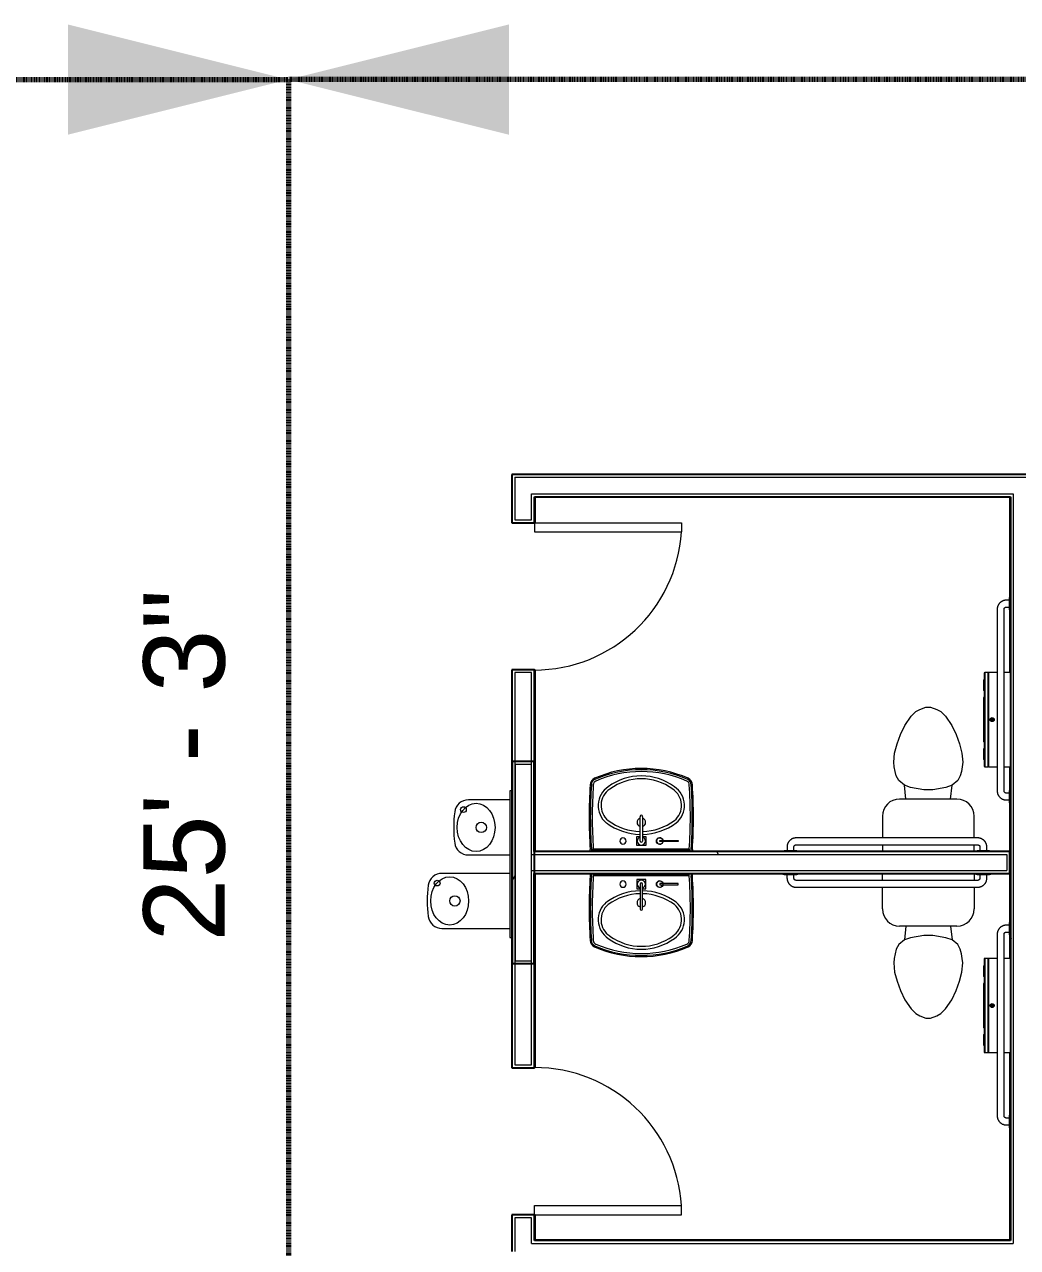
# Model space of a CAD drawing. Header units: inches. Extents: x -1442 to 59636, y -36095 to 792.
# Drawn here: x 57299.2 to 57515.4, y -22684.4 to -22418.1 of the extents above; entities that cross this region are included whole.
import ezdxf

# ---------------------------------------------------------------- set-up
doc = ezdxf.new("R2010")
doc.units = ezdxf.units.IN
doc.header["$MEASUREMENT"] = 0
doc.linetypes.add('Dash', pattern=[0.25, 0.125, -0.125])
for name, color, linetype, lineweight in [('A-ANNO-IDEN', 131, 'Continuous', 9), ('A-ANNO-NOTE', 131, 'Continuous', 9), ('A-DOOR', 31, 'Continuous', 9), ('A-GENM', 13, 'Continuous', 9), ('A-WALL', 113, 'Continuous', 9), ('A-WALL-PATT', 111, 'Continuous', 25), ('I-WALL', 2, 'Continuous', 9), ('P-SANR-FIXT', 6, 'Continuous', 9), ('Q-SPCQ', 91, 'Continuous', 13)]:
    doc.layers.add(name, color=color, linetype=linetype, lineweight=lineweight)
doc.styles.add('Arial_2', font='arial.ttf', dxfattribs={"height": 17.703593})
pattern_1 = [(0, (33272.468, 0), (61.44, 15.36), [2.534, -43.546, 2.534, -43.546, -245.76]), (0, (33272.468, 0), (61.44, 15.36), [-92.16, 2.534, -89.626, 2.534, -43.546, -107.52]), (0, (33272.468, 0), (61.44, 15.36), [-230.4, 2.534, -28.186, 2.534, -74.266]), (120, (33295.508, 7.68), (-44.02215, 45.528601), [2.534, -43.546, 2.534, -43.546, -245.76]), (120, (33295.508, 7.68), (-44.02215, 45.528601), [-92.16, 2.534, -89.626, 2.534, -43.546, -107.52]), (120, (33295.508, 7.68), (-44.02215, 45.528601), [-230.4, 2.534, -28.186, 2.534, -74.266]), (240, (33303.188, 38.4), (-17.41785, -60.888601), [2.534, -43.546, 2.534, -43.546, -245.76]), (240, (33303.188, 38.4), (-17.41785, -60.888601), [-92.16, 2.534, -89.626, 2.534, -43.546, -107.52]), (240, (33303.188, 38.4), (-17.41785, -60.888601), [-230.4, 2.534, -28.186, 2.534, -74.266])]

# ---------------------------------------------------------------- blocks, each defined once
blk = doc.blocks.new('Toilet-Domestic-3D - Toilet-Domestic-3D-3240-Egress Plan')
at = {"layer": 'P-SANR-FIXT', "color": 10, "lineweight": 13}
for p, q in [((-9.98, 17.95), (-9.98, 19.48)), ((9.98, 19.48), (9.98, 17.98)), ((-9.98, 11.75), (-9.98, 16.5)), ((9.98, 16.48), (9.98, 11.75)), ((6.25, 8.02), (-6.25, 8.02)), ((-4.86, 8.02), (-5.21, 5)), ((4.86, 8.02), (5.21, 5)), ((-3.84, 5.5), (-5.21, 5)), ((-1, 6), (-3.84, 5.5)), ((1, 6), (-1, 6)), ((3.84, 5.5), (1, 6)), ((5.21, 5), (3.84, 5.5)), ((-6.97, 3), (-7.24, 2)), ((-6.4, 4), (-6.97, 3)), ((-5.21, 5), (-6.4, 4)), ((6.4, 4), (5.21, 5)), ((6.97, 3), (6.4, 4)), ((7.24, 2), (6.97, 3)), ((-7.41, 1), (-7.5, 0)), ((-7.5, 0), (-7.33, -1.99)), ((-7.24, 2), (-7.41, 1)), ((7.41, 1), (7.24, 2)), ((7.33, -1.99), (7.5, 0)), ((7.5, 0), (7.41, 1)), ((-7.33, -1.99), (-6.79, -4)), ((6.79, -4), (7.33, -1.99)), ((-6.79, -4), (-6.06, -6)), ((6.06, -6), (6.79, -4)), ((-6.06, -6), (-5.13, -8)), ((5.13, -8), (6.06, -6)), ((-5.13, -8), (-3.74, -10)), ((-3.74, -10), (-2.74, -11)), ((2.74, -11), (3.74, -10)), ((3.74, -10), (5.13, -8)), ((-2.74, -11), (-1.87, -11.5)), ((-1.87, -11.5), (-0.5, -12)), ((-0.5, -12), (0.5, -12)), ((0.5, -12), (1.87, -11.5)), ((1.87, -11.5), (2.74, -11))]:
    blk.add_line(p, q, dxfattribs=at)
for centre, start, end in [((-6.25, 11.75), 180, 270), ((6.25, 11.75), 270, 360)]:
    blk.add_arc(centre, 3.73, start, end, dxfattribs=at)
blk = doc.blocks.new('Sink-Bathroom-Kohler-Pinoir-2035-8 - Vitreous_China-0-White-3242-Egress Plan')
at = {"layer": 'P-SANR-FIXT', "color": 7}
for p, q in [((24149.93, -22602.99), (24149.93, -22603.49)), ((24150.18, -22603.5), (24150.18, -22602.99)), ((24150.6, -22602.99), (24150.6, -22603.51)), ((24150.6, -22603.32), (24161.05, -22603.34)), ((24161.05, -22603.51), (24150.6, -22603.51)), ((24161.05, -22603.34), (24171.5, -22603.32)), ((24171.5, -22603.51), (24161.05, -22603.51)), ((24171.5, -22603.51), (24171.5, -22602.99)), ((24171.91, -22602.99), (24171.91, -22603.5)), ((24172.17, -22603.49), (24172.17, -22602.99))]:
    blk.add_line(p, q, dxfattribs=at)
for centre, radius, start, end in [((24256.28, -22610.52), 106.58, 176.2165, 183.7817), ((24256.28, -22610.52), 106.33, 176.2119, 183.7865), ((24256.28, -22610.52), 105.91, 176.2045, 183.7955), ((24157.05, -22605.31), 0.692, 0, 180), ((24165.05, -22605.3), 0.69, 12.1099, 180), ((24065.82, -22610.52), 105.91, 356.2045, 3.7955), ((24065.82, -22610.52), 106.33, 356.2146, 3.7881), ((24065.82, -22610.52), 106.58, 356.22, 3.7835), ((24161.05, -22619.57), 12.82, 91.1366, 126.4275), ((24157.05, -22605.31), 0.692, 180, 0), ((24161.05, -22619.57), 12.82, 53.5725, 88.8634), ((24165.05, -22605.3), 0.69, 180, 347.0077), ((24156.54, -22613.04), 4.9, 129.3634, 236.4486), ((24156.54, -22613.04), 4.26, 129.5775, 236.6442), ((24161.05, -22619.57), 12.18, 91.1957, 126.3492), ((24161.05, -22609.37), 0.934, 106.0546, 180), ((24161.05, -22609.37), 0.934, 180, 253.9454), ((24161.05, -22619.57), 12.18, 53.6508, 88.8043), ((24161.05, -22609.37), 0.934, 0, 73.9454), ((24161.05, -22609.37), 0.934, 286.0546, 0), ((24165.55, -22613.04), 4.26, 303.3558, 50.4225), ((24165.55, -22613.04), 4.9, 303.5514, 50.6366), ((24151.47, -22617.55), 1.54, 179.9655, 246.0395), ((24151.47, -22617.55), 1.29, 179.6035, 246.0123), ((24151.47, -22617.55), 0.875, 178.7073, 245.9447), ((24161.05, -22607.28), 12.2, 233.7683, 306.2317), ((24161.05, -22607.28), 11.57, 233.6931, 306.3069), ((24170.63, -22617.56), 0.862, 293.6698, 1.9217), ((24170.63, -22617.56), 1.28, 293.6698, 0.9035), ((24170.63, -22617.56), 1.53, 293.6698, 0.4943), ((24161.05, -22595.69), 25.41, 246.3258, 293.6698), ((24161.05, -22595.69), 25.15, 246.3274, 293.6698), ((24161.05, -22595.69), 24.74, 246.3302, 293.6698)]:
    blk.add_arc(centre, radius, start, end, dxfattribs=at)
blk = doc.blocks.new('Drinking_Fountain-Haws_Corporation-Wall_Mounted_1119 - 1119-409795-Egress Plan')
at = {"layer": 'P-SANR-FIXT', "color": 7}
for p, q in [((13.07, 19.5), (13.07, 4.7)), ((25.07, 4.7), (25.07, 19.5)), ((29.07, 13.75), (29.07, 4.7)), ((41.07, 4.7), (41.07, 13.75)), ((43.07, 4.7), (11.07, 4.7)), ((11.07, 4.7), (11.07, 4.26)), ((43.07, 4.26), (43.07, 4.7))]:
    blk.add_line(p, q, dxfattribs=at)
for centre, radius in [((22.94, 20.55), 0.625), ((19.07, 16.69), 1.13), ((38.94, 14.82), 0.625), ((35.07, 10.94), 1.13)]:
    blk.add_circle(centre, radius, dxfattribs=at)
for centre, radius, start, end in [((16.07, 19.5), 3, 97.5776, 180), ((19.07, -3.05), 25.75, 82.4224, 97.5776), ((22.07, 19.5), 3, 360, 82.4224), ((32.07, 13.75), 3, 97.5776, 180), ((35.07, -8.8), 25.75, 82.4224, 97.5776), ((38.07, 13.75), 3, 360, 82.4224)]:
    blk.add_arc(centre, radius, start, end, dxfattribs=at)
for centre, ratio in [((19.07, 17.82), 0.786373), ((35.07, 12.07), 0.786365)]:
    blk.add_ellipse(centre, major_axis=(-5.25, 0), ratio=ratio, dxfattribs=at)
blk = doc.blocks.new('Toilet-Domestic-3D - Toilet-Domestic-3D-V37-Egress Plan')
at = {"layer": 'P-SANR-FIXT', "color": 10, "lineweight": 13}
for p, q in [((-3.74, 10), (-2.74, 11)), ((-2.74, 11), (-1.87, 11.5)), ((-1.87, 11.5), (-0.5, 12)), ((-0.5, 12), (0.5, 12)), ((0.5, 12), (1.87, 11.5)), ((1.87, 11.5), (2.74, 11)), ((2.74, 11), (3.74, 10)), ((-6.06, 6), (-5.13, 8)), ((-5.13, 8), (-3.74, 10)), ((3.74, 10), (5.13, 8)), ((5.13, 8), (6.06, 6)), ((-6.79, 4), (-6.06, 6)), ((6.06, 6), (6.79, 4)), ((-7.33, 1.99), (-6.79, 4)), ((6.79, 4), (7.33, 1.99)), ((-7.5, 0), (-7.33, 1.99)), ((7.33, 1.99), (7.5, 0)), ((-7.41, -1), (-7.5, 0)), ((-7.24, -2), (-7.41, -1)), ((-6.97, -3), (-7.24, -2)), ((7.24, -2), (6.97, -3)), ((7.41, -1), (7.24, -2)), ((7.5, 0), (7.41, -1)), ((-6.4, -4), (-6.97, -3)), ((-5.21, -5), (-6.4, -4)), ((-3.84, -5.5), (-5.21, -5)), ((-4.86, -8.02), (-5.21, -5)), ((5.21, -5), (3.84, -5.5)), ((4.86, -8.02), (5.21, -5)), ((6.4, -4), (5.21, -5)), ((6.97, -3), (6.4, -4)), ((-1, -6), (-3.84, -5.5)), ((1, -6), (-1, -6)), ((3.84, -5.5), (1, -6)), ((6.25, -8.02), (-6.25, -8.02)), ((-9.98, -11.75), (-9.98, -16.5)), ((9.98, -16.48), (9.98, -11.75)), ((-9.98, -17.95), (-9.98, -19.48)), ((9.98, -19.48), (9.98, -17.98))]:
    blk.add_line(p, q, dxfattribs=at)
for centre, start, end in [((-6.25, -11.75), 90, 180), ((6.25, -11.75), 0, 90)]:
    blk.add_arc(centre, 3.73, start, end, dxfattribs=at)
blk = doc.blocks.new('Sink-Bathroom-Kohler-Pinoir-2035-8 - Vitreous_China-0-White-11071-Egress Plan')
at = {"layer": 'P-SANR-FIXT', "color": 7}
for p, q in [((24149.93, -22598.24), (24149.93, -22597.74)), ((24150.18, -22597.73), (24150.18, -22598.24)), ((24150.6, -22598.24), (24150.6, -22597.72)), ((24161.05, -22597.72), (24150.6, -22597.72)), ((24150.6, -22597.91), (24161.05, -22597.89)), ((24171.5, -22597.72), (24161.05, -22597.72)), ((24161.05, -22597.89), (24171.5, -22597.91)), ((24171.5, -22597.72), (24171.5, -22598.24)), ((24171.91, -22598.24), (24171.91, -22597.73)), ((24172.17, -22597.74), (24172.17, -22598.24))]:
    blk.add_line(p, q, dxfattribs=at)
for centre, radius, start, end in [((24161.05, -22605.54), 25.41, 66.3302, 113.6742), ((24161.05, -22605.54), 25.15, 66.3302, 113.6726), ((24151.47, -22583.68), 1.54, 113.9605, 180.0345), ((24151.47, -22583.68), 1.29, 113.9877, 180.3965), ((24151.47, -22583.68), 0.875, 114.0553, 181.2927), ((24161.05, -22605.54), 24.74, 66.3302, 113.6698), ((24161.05, -22593.95), 12.2, 53.7683, 126.2317), ((24161.05, -22593.95), 11.57, 53.6931, 126.3069), ((24170.63, -22583.67), 0.862, 358.0783, 66.3302), ((24170.63, -22583.67), 1.28, 359.0965, 66.3302), ((24170.63, -22583.67), 1.53, 359.5057, 66.3302), ((24256.28, -22590.71), 106.58, 176.2183, 183.7835), ((24256.28, -22590.71), 106.33, 176.2135, 183.7881), ((24256.28, -22590.71), 105.91, 176.2045, 183.7955), ((24156.54, -22588.19), 4.9, 123.5514, 230.6366), ((24156.54, -22588.19), 4.26, 123.3558, 230.4225), ((24165.55, -22588.19), 4.26, 309.5775, 56.6442), ((24165.55, -22588.19), 4.9, 309.3634, 56.4486), ((24065.82, -22590.71), 105.91, 356.2045, 3.7955), ((24065.82, -22590.71), 106.33, 356.2119, 3.7854), ((24065.82, -22590.71), 106.58, 356.2165, 3.78), ((24161.05, -22591.87), 0.934, 106.0546, 180), ((24161.05, -22591.87), 0.934, 0, 73.9454), ((24161.05, -22581.66), 12.82, 233.5725, 268.8634), ((24161.05, -22581.66), 12.18, 233.6508, 268.8043), ((24161.05, -22591.87), 0.934, 180, 253.9454), ((24161.05, -22581.66), 12.18, 271.1957, 306.3492), ((24161.05, -22591.87), 0.934, 286.0546, 0), ((24161.05, -22581.66), 12.82, 271.1366, 306.4275), ((24157.05, -22595.92), 0.692, 0, 180), ((24157.05, -22595.92), 0.692, 180, 0), ((24165.05, -22595.93), 0.69, 12.9923, 180), ((24165.05, -22595.93), 0.69, 180, 347.8901)]:
    blk.add_arc(centre, radius, start, end, dxfattribs=at)
blk = doc.blocks.new('817_Grab_Bars - 8170-001420-V53-Egress Plan')
at = {"layer": 'Q-SPCQ', "color": 10}
for p, q in [((24234.27, -22595.24), (24194.77, -22595.24)), ((24191.95, -22597.96), (24191.95, -22598.24)), ((24192.16, -22597.96), (24193.52, -22597.96)), ((24192.77, -22597.24), (24192.77, -22597.96)), ((24193.52, -22597.96), (24194.87, -22597.96)), ((24194.27, -22597.96), (24194.27, -22597.24)), ((24194.77, -22596.74), (24234.27, -22596.74)), ((24195.08, -22598.24), (24195.08, -22597.96)), ((24233.95, -22597.96), (24233.95, -22598.24)), ((24234.16, -22597.96), (24235.52, -22597.96)), ((24234.77, -22597.24), (24234.77, -22597.96)), ((24235.52, -22597.96), (24236.87, -22597.96)), ((24236.27, -22597.96), (24236.27, -22597.24)), ((24237.08, -22598.24), (24237.08, -22597.96))]:
    blk.add_line(p, q, dxfattribs=at)
at = {"layer": 'Q-SPCQ', "color": 10, "flags": 128}
for points in [[(24194.77, -22595.24), (24194.69, -22595.24), (24194.61, -22595.25), (24194.53, -22595.25), (24194.45, -22595.27), (24194.37, -22595.28), (24194.29, -22595.3), (24194.21, -22595.32), (24194.14, -22595.34), (24194.06, -22595.37), (24193.99, -22595.4), (24193.91, -22595.43), (24193.84, -22595.47), (24193.77, -22595.5), (24193.7, -22595.55), (24193.64, -22595.59), (24193.57, -22595.64), (24193.51, -22595.69), (24193.45, -22595.74), (24193.39, -22595.79), (24193.33, -22595.85), (24193.28, -22595.91), (24193.22, -22595.97), (24193.17, -22596.03), (24193.13, -22596.09), (24193.08, -22596.16), (24193.04, -22596.23), (24193, -22596.3), (24192.97, -22596.37), (24192.93, -22596.44), (24192.9, -22596.52), (24192.87, -22596.59), (24192.85, -22596.67), (24192.83, -22596.74), (24192.81, -22596.82), (24192.79, -22596.9), (24192.78, -22596.98), (24192.77, -22597.06), (24192.77, -22597.14), (24192.77, -22597.22), (24192.77, -22597.24)], [(24236.27, -22597.24), (24236.26, -22597.16), (24236.26, -22597.08), (24236.25, -22597), (24236.24, -22596.92), (24236.23, -22596.84), (24236.21, -22596.76), (24236.19, -22596.69), (24236.16, -22596.61), (24236.14, -22596.54), (24236.11, -22596.46), (24236.07, -22596.39), (24236.04, -22596.32), (24236, -22596.25), (24235.96, -22596.18), (24235.92, -22596.11), (24235.87, -22596.05), (24235.82, -22595.98), (24235.77, -22595.92), (24235.71, -22595.86), (24235.66, -22595.81), (24235.6, -22595.75), (24235.54, -22595.7), (24235.48, -22595.65), (24235.41, -22595.6), (24235.35, -22595.56), (24235.28, -22595.52), (24235.21, -22595.48), (24235.14, -22595.44), (24235.06, -22595.41), (24234.99, -22595.38), (24234.91, -22595.35), (24234.84, -22595.32), (24234.76, -22595.3), (24234.68, -22595.28), (24234.61, -22595.27), (24234.53, -22595.26), (24234.45, -22595.25), (24234.37, -22595.24), (24234.29, -22595.24), (24234.27, -22595.24)], [(24194.27, -22597.24), (24194.27, -22597.22), (24194.27, -22597.2), (24194.27, -22597.18), (24194.27, -22597.16), (24194.28, -22597.14), (24194.28, -22597.12), (24194.28, -22597.1), (24194.29, -22597.08), (24194.3, -22597.06), (24194.3, -22597.05), (24194.31, -22597.03), (24194.32, -22597.01), (24194.33, -22596.99), (24194.34, -22596.97), (24194.35, -22596.96), (24194.36, -22596.94), (24194.38, -22596.93), (24194.39, -22596.91), (24194.4, -22596.9), (24194.42, -22596.88), (24194.43, -22596.87), (24194.45, -22596.85), (24194.46, -22596.84), (24194.48, -22596.83), (24194.5, -22596.82), (24194.51, -22596.81), (24194.53, -22596.8), (24194.55, -22596.79), (24194.57, -22596.78), (24194.58, -22596.77), (24194.6, -22596.77), (24194.62, -22596.76), (24194.64, -22596.76), (24194.66, -22596.75), (24194.68, -22596.75), (24194.7, -22596.74), (24194.72, -22596.74), (24194.74, -22596.74), (24194.76, -22596.74), (24194.77, -22596.74)], [(24234.27, -22596.74), (24234.29, -22596.74), (24234.31, -22596.74), (24234.33, -22596.74), (24234.34, -22596.75), (24234.36, -22596.75), (24234.38, -22596.75), (24234.4, -22596.76), (24234.42, -22596.77), (24234.44, -22596.77), (24234.46, -22596.78), (24234.48, -22596.79), (24234.5, -22596.8), (24234.51, -22596.81), (24234.53, -22596.82), (24234.55, -22596.83), (24234.56, -22596.84), (24234.58, -22596.85), (24234.59, -22596.86), (24234.61, -22596.88), (24234.62, -22596.89), (24234.64, -22596.91), (24234.65, -22596.92), (24234.66, -22596.94), (24234.67, -22596.95), (24234.69, -22596.97), (24234.7, -22596.99), (24234.71, -22597), (24234.72, -22597.02), (24234.72, -22597.04), (24234.73, -22597.06), (24234.74, -22597.08), (24234.74, -22597.1), (24234.75, -22597.12), (24234.75, -22597.14), (24234.76, -22597.16), (24234.76, -22597.18), (24234.76, -22597.19), (24234.76, -22597.21), (24234.77, -22597.23), (24234.77, -22597.24)]]:
    blk.add_lwpolyline(points, dxfattribs=at)
blk = doc.blocks.new('817_Grab_Bars - 8170-001420-V54-Egress Plan')
at = {"layer": 'Q-SPCQ', "color": 10}
for p, q in [((24241.23, -22614.24), (24240.52, -22614.24)), ((24241.39, -22613.43), (24241.23, -22613.43)), ((24241.23, -22614.99), (24241.23, -22613.64)), ((24241.23, -22616.34), (24241.23, -22614.99)), ((24238.52, -22616.24), (24238.52, -22655.74)), ((24240.02, -22655.74), (24240.02, -22616.24)), ((24240.52, -22615.74), (24241.23, -22615.74)), ((24241.23, -22616.55), (24241.39, -22616.55)), ((24241.23, -22656.24), (24240.52, -22656.24)), ((24240.52, -22657.74), (24241.23, -22657.74)), ((24241.39, -22655.43), (24241.23, -22655.43)), ((24241.23, -22656.99), (24241.23, -22655.64)), ((24241.23, -22658.34), (24241.23, -22656.99)), ((24241.23, -22658.55), (24241.39, -22658.55))]:
    blk.add_line(p, q, dxfattribs=at)
at = {"layer": 'Q-SPCQ', "color": 10, "flags": 128}
for points in [[(24240.52, -22614.24), (24240.44, -22614.24), (24240.36, -22614.25), (24240.28, -22614.25), (24240.2, -22614.27), (24240.12, -22614.28), (24240.04, -22614.3), (24239.96, -22614.32), (24239.89, -22614.34), (24239.81, -22614.37), (24239.74, -22614.4), (24239.66, -22614.43), (24239.59, -22614.47), (24239.52, -22614.5), (24239.45, -22614.55), (24239.39, -22614.59), (24239.32, -22614.64), (24239.26, -22614.69), (24239.2, -22614.74), (24239.14, -22614.79), (24239.08, -22614.85), (24239.03, -22614.91), (24238.97, -22614.97), (24238.92, -22615.03), (24238.88, -22615.09), (24238.83, -22615.16), (24238.79, -22615.23), (24238.75, -22615.3), (24238.72, -22615.37), (24238.68, -22615.44), (24238.65, -22615.52), (24238.62, -22615.59), (24238.6, -22615.67), (24238.58, -22615.74), (24238.56, -22615.82), (24238.54, -22615.9), (24238.53, -22615.98), (24238.52, -22616.06), (24238.52, -22616.14), (24238.52, -22616.22), (24238.52, -22616.24)], [(24240.02, -22616.24), (24240.02, -22616.22), (24240.02, -22616.2), (24240.02, -22616.18), (24240.02, -22616.16), (24240.03, -22616.14), (24240.03, -22616.12), (24240.03, -22616.1), (24240.04, -22616.08), (24240.05, -22616.06), (24240.05, -22616.05), (24240.06, -22616.03), (24240.07, -22616.01), (24240.08, -22615.99), (24240.09, -22615.97), (24240.1, -22615.96), (24240.11, -22615.94), (24240.13, -22615.93), (24240.14, -22615.91), (24240.15, -22615.9), (24240.17, -22615.88), (24240.18, -22615.87), (24240.2, -22615.85), (24240.21, -22615.84), (24240.23, -22615.83), (24240.25, -22615.82), (24240.26, -22615.81), (24240.28, -22615.8), (24240.3, -22615.79), (24240.32, -22615.78), (24240.33, -22615.77), (24240.35, -22615.77), (24240.37, -22615.76), (24240.39, -22615.76), (24240.41, -22615.75), (24240.43, -22615.75), (24240.45, -22615.74), (24240.47, -22615.74), (24240.49, -22615.74), (24240.51, -22615.74), (24240.52, -22615.74)], [(24238.52, -22655.74), (24238.52, -22655.82), (24238.52, -22655.9), (24238.53, -22655.98), (24238.54, -22656.06), (24238.56, -22656.14), (24238.57, -22656.22), (24238.59, -22656.29), (24238.62, -22656.37), (24238.64, -22656.44), (24238.67, -22656.52), (24238.71, -22656.59), (24238.74, -22656.66), (24238.78, -22656.73), (24238.82, -22656.8), (24238.86, -22656.87), (24238.91, -22656.93), (24238.96, -22657), (24239.01, -22657.06), (24239.07, -22657.12), (24239.12, -22657.18), (24239.18, -22657.23), (24239.24, -22657.28), (24239.3, -22657.33), (24239.37, -22657.38), (24239.43, -22657.42), (24239.5, -22657.47), (24239.57, -22657.5), (24239.64, -22657.54), (24239.72, -22657.57), (24239.79, -22657.6), (24239.87, -22657.63), (24239.94, -22657.66), (24240.02, -22657.68), (24240.1, -22657.7), (24240.18, -22657.71), (24240.25, -22657.72), (24240.33, -22657.73), (24240.41, -22657.74), (24240.49, -22657.74), (24240.52, -22657.74)], [(24240.52, -22656.24), (24240.5, -22656.24), (24240.48, -22656.24), (24240.46, -22656.24), (24240.44, -22656.23), (24240.42, -22656.23), (24240.4, -22656.23), (24240.38, -22656.22), (24240.36, -22656.21), (24240.34, -22656.21), (24240.32, -22656.2), (24240.3, -22656.19), (24240.28, -22656.18), (24240.27, -22656.17), (24240.25, -22656.16), (24240.23, -22656.15), (24240.22, -22656.14), (24240.2, -22656.13), (24240.19, -22656.12), (24240.17, -22656.1), (24240.16, -22656.09), (24240.14, -22656.07), (24240.13, -22656.06), (24240.12, -22656.04), (24240.11, -22656.03), (24240.09, -22656.01), (24240.08, -22655.99), (24240.07, -22655.98), (24240.07, -22655.96), (24240.06, -22655.94), (24240.05, -22655.92), (24240.04, -22655.9), (24240.04, -22655.88), (24240.03, -22655.86), (24240.03, -22655.84), (24240.02, -22655.83), (24240.02, -22655.81), (24240.02, -22655.79), (24240.02, -22655.77), (24240.02, -22655.75), (24240.02, -22655.74)]]:
    blk.add_lwpolyline(points, dxfattribs=at)
blk = doc.blocks.new('Dispenser-Toilet_Tissue-Frost_Products_LTD_-Jumbo-169 - Steel-Brushed-Stainless_Steel-V57-Egress Plan')
at = {"layer": 'Q-SPCQ', "color": 10}
for p, q in [((24235.66, -22559.4), (24235.66, -22560.75)), ((24235.82, -22559.24), (24235.82, -22579.74)), ((24236.58, -22559.24), (24235.82, -22559.24)), ((24236.58, -22559.3), (24236.58, -22559.24)), ((24236.58, -22579.68), (24236.58, -22559.3)), ((24236.62, -22559.3), (24236.58, -22559.3)), ((24236.62, -22559.3), (24236.62, -22579.68)), ((24236.68, -22579.74), (24236.68, -22559.24)), ((24238.54, -22559.24), (24236.68, -22559.24)), ((24241.39, -22559.24), (24239.99, -22559.24)), ((24235.56, -22560.91), (24235.56, -22563.08)), ((24235.66, -22560.75), (24235.66, -22578.23)), ((24235.56, -22564.74), (24235.56, -22574.24)), ((24235.66, -22563.24), (24235.66, -22564.55)), ((24237.28, -22569.45), (24237.28, -22569.53)), ((24237.61, -22569.45), (24237.28, -22569.45)), ((24237.28, -22569.53), (24237.61, -22569.53)), ((24237.61, -22569.53), (24237.61, -22569.45)), ((24235.66, -22574.43), (24235.66, -22575.73)), ((24235.56, -22575.89), (24235.56, -22578.07)), ((24235.66, -22578.23), (24235.66, -22579.58)), ((24235.82, -22579.74), (24236.58, -22579.74)), ((24236.58, -22579.74), (24236.58, -22579.68)), ((24236.58, -22579.68), (24236.62, -22579.68)), ((24236.68, -22579.74), (24238.52, -22579.74)), ((24240.02, -22579.74), (24241.39, -22579.74))]:
    blk.add_line(p, q, dxfattribs=at)
for radius in [0.438, 0.357]:
    blk.add_circle((24237.43, -22569.49), radius, dxfattribs=at)
for centre, radius, start, end in [((24235.82, -22559.4), 0.16, 90, 179.0019), ((24236.68, -22559.3), 0.0601, 90, 177.3185), ((24235.74, -22560.91), 0.18, 116.3878, 180), ((24235.67, -22562.47), 0.118, 97.6431, 169.1884), ((24235.71, -22562.46), 0.151, 182.679, 250.3653), ((24235.74, -22562.49), 0.18, 180, 243.6084), ((24235.71, -22562.49), 0.151, 183.1667, 250.3726), ((24235.67, -22563.07), 0.119, 98.4805, 169.9599), ((24235.71, -22563.06), 0.151, 182.679, 250.3659), ((24235.71, -22563.07), 0.151, 182.679, 250.3659), ((24235.74, -22563.08), 0.18, 180, 243.6122), ((24235.78, -22564.74), 0.22, 123.0557, 180), ((24235.78, -22574.24), 0.22, 180, 236.9443), ((24235.74, -22575.89), 0.18, 116.3878, 180), ((24235.71, -22575.9), 0.151, 109.6341, 177.321), ((24235.71, -22575.91), 0.151, 109.6341, 177.321), ((24235.67, -22575.91), 0.119, 190.0401, 261.5195), ((24235.74, -22576.48), 0.18, 116.3878, 180), ((24235.71, -22576.49), 0.151, 109.6341, 176.8331), ((24235.71, -22576.52), 0.151, 109.6341, 177.321), ((24235.67, -22576.51), 0.118, 190.8116, 262.3569), ((24235.74, -22578.07), 0.18, 180, 243.6122), ((24235.82, -22579.58), 0.16, 180, 270), ((24236.68, -22579.68), 0.06, 180, 270)]:
    blk.add_arc(centre, radius, start, end, dxfattribs=at)
blk = doc.blocks.new('Dispenser-Toilet_Tissue-Frost_Products_LTD_-Jumbo-169 - Steel-Brushed-Stainless_Steel-V58-Egress Plan')
at = {"layer": 'Q-SPCQ', "color": 10}
for p, q in [((24235.56, -22623.16), (24235.56, -22625.33)), ((24235.66, -22621.65), (24235.66, -22623)), ((24235.66, -22623), (24235.66, -22640.48)), ((24235.82, -22621.49), (24235.82, -22641.99)), ((24236.58, -22621.49), (24235.82, -22621.49)), ((24236.58, -22621.55), (24236.58, -22621.49)), ((24236.58, -22641.93), (24236.58, -22621.55)), ((24236.62, -22621.55), (24236.58, -22621.55)), ((24236.62, -22621.55), (24236.62, -22641.93)), ((24236.68, -22641.99), (24236.68, -22621.49)), ((24238.52, -22621.49), (24236.68, -22621.49)), ((24241.39, -22621.49), (24240.01, -22621.49)), ((24235.66, -22625.49), (24235.66, -22626.8)), ((24235.56, -22626.99), (24235.56, -22636.49)), ((24237.28, -22631.7), (24237.28, -22631.78)), ((24237.61, -22631.7), (24237.28, -22631.7)), ((24237.28, -22631.78), (24237.61, -22631.78)), ((24237.61, -22631.78), (24237.61, -22631.7)), ((24235.66, -22636.68), (24235.66, -22637.98)), ((24235.56, -22638.14), (24235.56, -22640.32)), ((24235.66, -22640.48), (24235.66, -22641.83)), ((24235.82, -22641.99), (24236.58, -22641.99)), ((24236.58, -22641.99), (24236.58, -22641.93)), ((24236.58, -22641.93), (24236.62, -22641.93)), ((24236.68, -22641.99), (24238.54, -22641.99)), ((24239.99, -22641.99), (24241.39, -22641.99))]:
    blk.add_line(p, q, dxfattribs=at)
for radius in [0.438, 0.357]:
    blk.add_circle((24237.43, -22631.74), radius, dxfattribs=at)
for centre, radius, start, end in [((24235.74, -22623.16), 0.18, 116.3878, 180), ((24235.82, -22621.65), 0.16, 90, 179.0019), ((24236.68, -22621.55), 0.0601, 90, 177.3185), ((24235.67, -22624.72), 0.118, 97.6431, 169.1884), ((24235.71, -22624.71), 0.151, 182.679, 250.3653), ((24235.74, -22624.74), 0.18, 180, 243.6084), ((24235.71, -22624.74), 0.151, 183.1667, 250.3726), ((24235.67, -22625.32), 0.119, 98.4805, 169.9599), ((24235.71, -22625.31), 0.151, 182.679, 250.3659), ((24235.71, -22625.32), 0.151, 182.679, 250.3659), ((24235.74, -22625.33), 0.18, 180, 243.6122), ((24235.78, -22626.99), 0.22, 123.0557, 180), ((24235.78, -22636.49), 0.22, 180, 236.9443), ((24235.74, -22638.14), 0.18, 116.3878, 180), ((24235.71, -22638.15), 0.151, 109.6341, 177.321), ((24235.71, -22638.16), 0.151, 109.6341, 177.321), ((24235.67, -22638.16), 0.119, 190.0401, 261.5195), ((24235.74, -22638.73), 0.18, 116.3878, 180), ((24235.71, -22638.74), 0.151, 109.6341, 176.8331), ((24235.71, -22638.77), 0.151, 109.6341, 177.321), ((24235.67, -22638.76), 0.118, 190.8116, 262.3569), ((24235.74, -22640.32), 0.18, 180, 243.6122), ((24235.82, -22641.83), 0.16, 180, 270), ((24236.68, -22641.93), 0.06, 180, 270)]:
    blk.add_arc(centre, radius, start, end, dxfattribs=at)
blk = doc.blocks.new('Faucet-Lavatory-Zurn-Z6920XL - Z6920-XL-ADM2-H4-162583-Egress Plan')
at = {"layer": 'P-SANR-FIXT'}
for p, q in [((1, 1), (-1, 1)), ((-1, 1), (-1, -1)), ((-0.25, 0), (-0.25, -5.25)), ((0.25, -5.25), (0.25, 0)), ((1, -1), (1, 1)), ((8, 0.12), (4, 0.12)), ((4, 0.12), (4, -0.12)), ((8, -0.12), (8, 0.12)), ((-1, -1), (-0.25, -1)), ((0.25, -1), (1, -1)), ((4, -0.12), (8, -0.12))]:
    blk.add_line(p, q, dxfattribs=at)
blk.add_circle((4, 0), 0.719, dxfattribs=at)
for centre, radius, start, end in [((0, 0), 0.875, 0, 180), ((0, 0), 0.875, 180, 252.8571), ((0, 0), 0.25, 360, 180), ((0, 0), 0.875, 287.1429, 0), ((0, -5.37), 0.281, 152.734, 27.266)]:
    blk.add_arc(centre, radius, start, end, dxfattribs=at)
blk = doc.blocks.new('Faucet-Lavatory-Zurn-Z6920XL - Z6920-XL-ADM2-H4-162876-Egress Plan')
at = {"layer": 'P-SANR-FIXT'}
for p, q in [((-0.25, 0), (-0.25, 5.25)), ((0.25, 5.25), (0.25, 0)), ((-1, 1), (-0.25, 1)), ((-1, -1), (-1, 1)), ((0.25, 1), (1, 1)), ((1, 1), (1, -1)), ((4, 0.12), (8, 0.12)), ((4, -0.12), (4, 0.12)), ((8, 0.12), (8, -0.12)), ((1, -1), (-1, -1)), ((8, -0.12), (4, -0.12))]:
    blk.add_line(p, q, dxfattribs=at)
blk.add_circle((4, 0), 0.719, dxfattribs=at)
for centre, radius, start, end in [((0, 5.37), 0.281, 332.734, 207.266), ((0, 0), 0.875, 107.1429, 180), ((0, 0), 0.875, 360, 72.8571), ((0, 0), 0.875, 180, 360), ((0, 0), 0.25, 180, 0)]:
    blk.add_arc(centre, radius, start, end, dxfattribs=at)
blk = doc.blocks.new('Locker Rooms and Restrooms_rvt-2-Egress Plan')
at = {"layer": 'A-WALL-PATT', "lineweight": 9}
h = blk.add_hatch(dxfattribs=at)
h.set_pattern_fill('FP_13', style=0, pattern_type=2)
h.set_pattern_definition(pattern_1)
h.paths.add_polyline_path([(24137.7, -22598.87), (24241.27, -22598.87), (24241.27, -22598.24), (24137.7, -22598.24)], flags=0)
at = {"layer": 'A-WALL', "color": 7}
for p, q in [((24137.08, -22579.24), (24133.58, -22579.24)), ((24133.58, -22579.24), (24133.58, -22621.99)), ((24137.08, -22579.24), (24137.08, -22598.87)), ((24137.08, -22598.87), (24137.7, -22598.87)), ((24137.7, -22598.87), (24240.64, -22598.87)), ((24240.64, -22598.87), (24240.64, -22602.37)), ((24137.08, -22602.37), (24137.08, -22621.99)), ((24137.08, -22602.37), (24137.7, -22602.37)), ((24137.7, -22602.37), (24240.64, -22602.37)), ((24133.58, -22621.99), (24137.08, -22621.99))]:
    blk.add_line(p, q, dxfattribs=at)
at = {"layer": 'I-WALL', "color": 10, "lineweight": 13}
for p, q in [((24137.95, -22521.24), (24137.95, -22526.62)), ((24241.27, -22542.89), (24241.27, -22521.24)), ((24137.95, -22526.62), (24137.77, -22526.62)), ((24241.27, -22559.24), (24241.27, -22545.59)), ((24137.95, -22558.62), (24137.77, -22558.62)), ((24137.95, -22558.62), (24137.95, -22598.24)), ((24241.27, -22584.89), (24241.27, -22579.74)), ((24241.27, -22597.99), (24241.27, -22587.59)), ((24137.95, -22602.99), (24137.95, -22645.3)), ((24241.27, -22613.64), (24241.27, -22603.24)), ((24241.27, -22621.49), (24241.27, -22616.34)), ((24241.27, -22655.64), (24241.27, -22641.99)), ((24137.95, -22645.3), (24137.77, -22645.3)), ((24241.27, -22682.68), (24241.27, -22658.34)), ((24137.95, -22677.3), (24137.77, -22677.3)), ((24137.95, -22677.3), (24137.95, -22682.68)), ((24137.95, -22682.68), (24241.27, -22682.68))]:
    blk.add_line(p, q, dxfattribs=at)
at = {"layer": 'I-WALL', "color": 250, "lineweight": 25}
for p, q in [((24133.58, -22578.62), (24132.95, -22578.62)), ((24132.95, -22578.62), (24132.95, -22622.62)), ((24137.08, -22578.62), (24133.58, -22578.62)), ((24137.7, -22578.62), (24137.08, -22578.62)), ((24137.7, -22598.24), (24137.7, -22578.62)), ((24241.27, -22598.24), (24137.7, -22598.24)), ((24241.27, -22598.87), (24241.27, -22598.24)), ((24241.27, -22602.37), (24241.27, -22598.87)), ((24137.7, -22622.62), (24137.7, -22602.99)), ((24137.7, -22602.99), (24241.27, -22602.99)), ((24241.27, -22602.99), (24241.27, -22602.37)), ((24132.95, -22622.62), (24133.58, -22622.62)), ((24133.58, -22622.62), (24137.08, -22622.62)), ((24137.08, -22622.62), (24137.7, -22622.62))]:
    blk.add_line(p, q, dxfattribs=at)
at = {"color": 10, "lineweight": 13}
for name, p in [('817_Grab_Bars - 8170-001420-V54-Egress Plan', (0, 70.75)), ('Dispenser-Toilet_Tissue-Frost_Products_LTD_-Jumbo-169 - Steel-Brushed-Stainless_Steel-V57-Egress Plan', (0, 0)), ('Toilet-Domestic-3D - Toilet-Domestic-3D-V37-Egress Plan', (24223.52, -22578.76)), ('Sink-Bathroom-Kohler-Pinoir-2035-8 - Vitreous_China-0-White-11071-Egress Plan', (0, 0)), ('Faucet-Lavatory-Zurn-Z6920XL - Z6920-XL-ADM2-H4-162876-Egress Plan', (24161.05, -22595.92)), ('817_Grab_Bars - 8170-001420-V53-Egress Plan', (0, 0)), ('Sink-Bathroom-Kohler-Pinoir-2035-8 - Vitreous_China-0-White-3242-Egress Plan', (0, 0)), ('Faucet-Lavatory-Zurn-Z6920XL - Z6920-XL-ADM2-H4-162583-Egress Plan', (24161.05, -22605.31)), ('Toilet-Domestic-3D - Toilet-Domestic-3D-3240-Egress Plan', (24223.52, -22622.47)), ('817_Grab_Bars - 8170-001420-V54-Egress Plan', (0, 0)), ('Dispenser-Toilet_Tissue-Frost_Products_LTD_-Jumbo-169 - Steel-Brushed-Stainless_Steel-V58-Egress Plan', (0, 0))]:
    blk.add_blockref(name, p, dxfattribs=at)
for name, p, rotation in [('Drinking_Fountain-Haws_Corporation-Wall_Mounted_1119 - 1119-409795-Egress Plan', (24137.15, -22628.03), 90), ('817_Grab_Bars - 8170-001420-V53-Egress Plan', (48429.03, -45201.23), 180)]:
    blk.add_blockref(name, p, dxfattribs=dict(at, rotation=rotation))
blk = doc.blocks.new('Single-Flush - 32_ x 84_-1295707-Egress Plan')
at = {"layer": 'A-DOOR', "lineweight": 13}
for p, q in [((14, 2.44), (14, 34.44)), ((16, 34.44), (14, 34.44)), ((16, 2.44), (16, 34.44)), ((16, 2.44), (14, 2.44))]:
    blk.add_line(p, q, dxfattribs=at)
at = {"layer": 'A-DOOR'}
blk.add_arc((16, 2.44), 32.07, 93.5759, 180, dxfattribs=at)
blk = doc.blocks.new('Single-Flush - 32_ x 84_-460923-Egress Plan')
at = {"layer": 'A-DOOR', "lineweight": 13}
for p, q in [((14, -2.44), (14, -34.44)), ((16, -2.44), (14, -2.44)), ((16, -2.44), (16, -34.44)), ((16, -34.44), (14, -34.44))]:
    blk.add_line(p, q, dxfattribs=at)
at = {"layer": 'A-DOOR'}
blk.add_arc((16, -2.44), 32.07, 180, 266.4241, dxfattribs=at)
blk = doc.blocks.new('Path of Travel - 02 Middle-1855463-Egress Plan')
at = {"layer": 'A-GENM', "linetype": 'Dash', "lineweight": 70}
blk.add_line((8.96, 0), (512.96, 0), dxfattribs=at)
blk = doc.blocks.new('Path of Travel - 01 Start-1856034-Egress Plan')
at = {"layer": 'A-GENM', "linetype": 'Dash', "lineweight": 70}
blk.add_line((8.96, 0), (625.96, 0), dxfattribs=at)
blk = doc.blocks.new('Path of Travel - 02 Middle-1855327-Egress Plan')
at = {"layer": 'A-GENM', "linetype": 'Dash', "lineweight": 70}
blk.add_line((8.96, 0), (312.12, 0), dxfattribs=at)

msp = doc.modelspace()

# ---------------------------------------------------------------- hatches: boundary and pattern name
at = {"layer": 'A-ANNO-NOTE'}
for points in [[(57308.69, -22442.15), (57356.69, -22430.15), (57308.69, -22418.15)], [(57404.69, -22442.15), (57404.69, -22418.15), (57356.69, -22430.15), (57390.37, -22438.56)]]:
    msp.add_hatch(color=256, dxfattribs=at).paths.add_polyline_path(points, flags=0)
at = {"layer": 'A-WALL-PATT', "lineweight": 9}
h = msp.add_hatch(dxfattribs=at)
h.set_pattern_fill('FP_13', color=256, style=0, pattern_type=2)
h.set_pattern_definition(pattern_1)
h.paths.add_polyline_path([(57405.42, -22685.3), (57405.98, -22685.3), (57405.98, -22677.93), (57407.8, -22677.93), (57407.8, -22677.3), (57405.36, -22677.3), (57405.36, -22685.3)], flags=0)
h.paths.add_polyline_path([(57405.36, -22645.3), (57407.8, -22645.3), (57407.8, -22644.68), (57405.98, -22644.68), (57405.98, -22559.24), (57407.8, -22559.24), (57407.8, -22558.62), (57405.36, -22558.62), (57405.36, -22644.68)], flags=0)
h.paths.add_polyline_path([(57405.36, -22526.62), (57407.8, -22526.62), (57407.8, -22525.99), (57405.98, -22525.99), (57405.98, -22516.74), (57405.36, -22516.74), (57405.36, -22525.99)], flags=0)
h = msp.add_hatch(dxfattribs=at)
h.set_pattern_fill('FP_13', color=256, style=0, pattern_type=2)
h.set_pattern_definition(pattern_1)
h.paths.add_polyline_path([(57513.86, -22683.55), (57514.48, -22683.55), (57514.48, -22520.37), (57513.86, -22520.37), (57513.86, -22682.93)], flags=0)

# ---------------------------------------------------------------- linework, layer by layer
at = {"layer": 'A-WALL'}
for p, q in [((57405.98, -22516.74), (57518.11, -22516.74)), ((57405.98, -22516.74), (57405.98, -22525.99)), ((57409.61, -22520.37), (57514.48, -22520.37)), ((57409.61, -22525.99), (57409.61, -22520.37)), ((57514.48, -22520.37), (57514.48, -22683.55)), ((57405.98, -22525.99), (57409.61, -22525.99)), ((57409.61, -22559.24), (57405.98, -22559.24)), ((57405.98, -22559.24), (57405.98, -22644.68)), ((57409.61, -22644.68), (57409.61, -22559.24)), ((57405.98, -22644.68), (57409.61, -22644.68)), ((57409.61, -22677.93), (57405.98, -22677.93)), ((57405.98, -22677.93), (57405.98, -22685.3)), ((57409.61, -22683.55), (57409.61, -22677.93)), ((57409.61, -22683.55), (57514.48, -22683.55))]:
    msp.add_line(p, q, dxfattribs=at)
at = {"layer": 'I-WALL', "lineweight": 25}
for p, q in [((57518.73, -22516.12), (57405.36, -22516.12)), ((57405.36, -22516.12), (57405.36, -22526.62)), ((57410.23, -22520.99), (57513.86, -22520.99)), ((57410.23, -22526.62), (57410.23, -22520.99)), ((57513.86, -22520.99), (57513.86, -22682.93)), ((57405.36, -22526.62), (57410.23, -22526.62)), ((57410.23, -22558.62), (57405.36, -22558.62)), ((57405.36, -22558.62), (57405.36, -22645.3)), ((57410.23, -22645.3), (57410.23, -22558.62)), ((57405.36, -22645.3), (57410.23, -22645.3)), ((57410.23, -22677.3), (57405.36, -22677.3)), ((57405.36, -22677.3), (57405.36, -22685.3)), ((57410.23, -22682.93), (57410.23, -22677.3)), ((57513.86, -22682.93), (57410.23, -22682.93))]:
    msp.add_line(p, q, dxfattribs=at)

# ---------------------------------------------------------------- block references
at = {"color": 250, "lineweight": 5}
msp.add_blockref('Locker Rooms and Restrooms_rvt-2-Egress Plan', (33272.47, 0), dxfattribs=at)
at = {"layer": 'A-DOOR', "lineweight": 13}
for name, p, rotation in [('Single-Flush - 32_ x 84_-460923-Egress Plan', (57407.8, -22542.62), 90), ('Single-Flush - 32_ x 84_-1295707-Egress Plan', (57407.8, -22661.3), 270)]:
    msp.add_blockref(name, p, dxfattribs=dict(at, rotation=rotation))
at = {"layer": 'A-GENM', "lineweight": 13}
msp.add_blockref('Path of Travel - 01 Start-1856034-Egress Plan', (56730.74, -22430.15), dxfattribs=at)
at = {"layer": 'A-GENM', "lineweight": 13, "rotation": 180}
msp.add_blockref('Path of Travel - 02 Middle-1855463-Egress Plan', (57869.65, -22430.15), dxfattribs=at)
at = {"layer": 'A-GENM', "lineweight": 13, "extrusion": (0, 0, -1), "rotation": 270}
msp.add_blockref('Path of Travel - 02 Middle-1855327-Egress Plan', (-57356.69, -22421.19), dxfattribs=at)

# ---------------------------------------------------------------- texts
at = {"layer": 'A-ANNO-IDEN', "insert": (57325.11, -22579.46), "char_height": 17.704, "width": 91.368, "attachment_point": 2, "rotation": 90, "line_spacing_factor": 0.938532, "style": 'Arial_2', "bg_fill": 3, "box_fill_scale": 1.25, "bg_fill_color": 0, "bg_fill_transparency": 0}
msp.add_mtext('25\' - 3"', dxfattribs=at)

doc.saveas('drawing.dxf')
